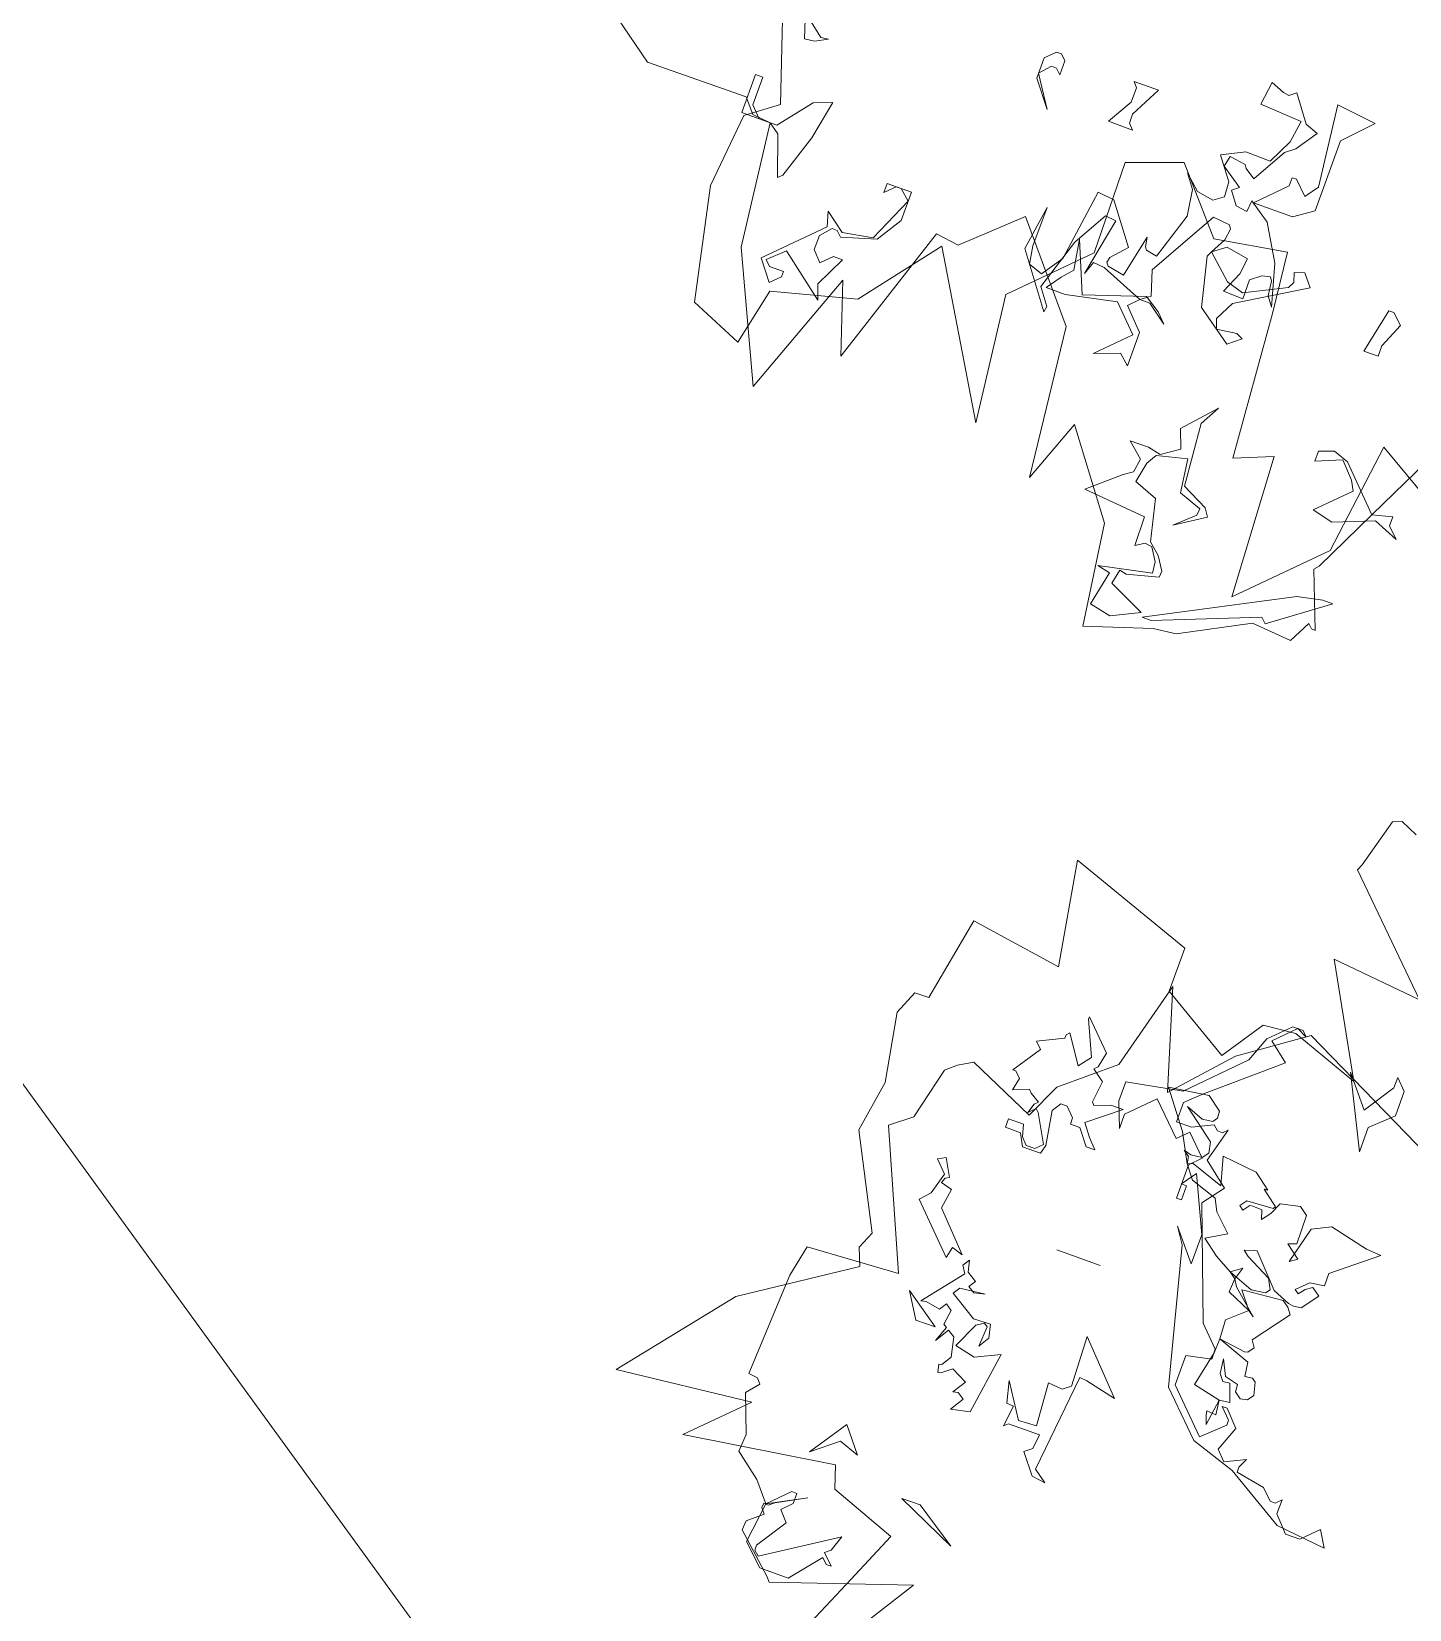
# Model space of a CAD drawing. Header units: metres. Extents: x -71 to 881, y -503 to 661.
# Drawn here: x 210.94 to 216.33, y 539.5 to 545.68 of the extents above; entities that cross this region are included whole.
import ezdxf

# ---------------------------------------------------------------- set-up
doc = ezdxf.new("R2010")
doc.units = ezdxf.units.M
doc.layers.add('04. Pisos', color=8, linetype='Continuous', lineweight=5)
doc.layers.add('ARBRE', color=100, linetype='Continuous', lineweight=13, true_color=0x00ff3f)

# ---------------------------------------------------------------- blocks, each defined once
blk = doc.blocks.new('WMF2', base_point=(0, 0.01))
at = {"color": 251, "lineweight": 0, "true_color": 0x636466}
for points in [[(154.26, -173.69), (175.85, -184.22), (183.13, -179.1), (188.97, -172.64), (192.5, -184.13), (195.26, -173.72), (200.97, -168.92), (202.85, -164.87), (210.8, -168.41), (212.43, -167.44), (213.62, -166.42), (215.13, -160.27), (217.5, -158.38), (210.72, -142.97), (221.5, -142.28), (222.26, -138.6), (222.84, -126.51), (221.75, -126.41), (221.24, -125.83), (222.46, -124.38), (220.76, -119.93), (220.93, -117.85), (217.92, -115.52), (216.01, -113.25), (211.75, -115.52), (215.09, -113.71), (215.69, -113.21), (216.23, -113.25), (216.29, -112.71), (215.78, -112.1), (217.44, -110.7), (217.53, -109.6), (213.13, -105.6), (212.64, -105.02), (197.13, -110.25), (202.88, -101.16)], [(195.1, -48.95), (190.12, -45.33), (178.29, -45.44), (176.89, -43.78), (174.7, -43.59), (173.01, -29.2), (166.39, -14.78), (160.89, -29.58), (158.19, -21.39), (152.68, -38.14), (149.95, -37.75), (143.85, -43.43), (139.57, -38.33), (135.29, -33.25), (133.39, -15.7), (130.63, -23.1), (123.64, -13.73), (121.99, -1.9), (114.39, -4.34), (111.72, -4.67), (103.98, -8.76), (99.27, -8.35), (97.95, -10.89), (97.46, -10.41), (97.02, -10.37), (99.54, -16.88), (99.06, -17.38), (95.41, -24.9), (90.83, -34.32)], [(100.3, -13.3), (97.37, -13.9), (96.16, -13.9), (102.61, -9.16), (103.21, -9.75), (114.9, -5.14), (116, -5.14), (100.3, -13.3), (100.3, -13.3)], [(122.03, -4.59), (121.2, -8.62), (122.72, -8.94), (116.58, -10.22), (116.74, -11.56), (117.68, -13), (118.53, -13.17), (119.53, -12.5), (119.62, -15.95), (127.05, -16.59), (123.52, -19.64), (122.5, -20.31), (122.25, -21.93), (124.05, -23.52), (121.84, -23.52), (120.32, -23.2), (118.31, -24.55), (119.17, -26.74), (115.88, -30.39), (117.14, -28.09), (116.53, -20.76), (113.49, -19.25), (112.89, -18.34), (116.25, -16.14), (114.07, -18.14), (114, -18.92), (116.7, -19.9), (117.23, -23.8), (120.73, -22.94), (121.42, -21.76), (121.9, -19.39), (119.14, -18.3), (118.02, -13.51), (116.67, -12.35), (115.65, -10.82), (115.72, -10.05), (119.34, -9.11), (120.19, -9.29), (120.53, -7.61), (116.29, -5.59), (119.5, -4.04), (122.03, -4.59), (122.03, -4.59)], [(172.36, -209.7), (174.37, -210.56), (175.39, -210.16), (176.98, -204.42), (177.29, -203.7), (165.65, -192.21), (176.34, -193.26), (169.52, -180.97), (177.55, -183.87), (181.35, -183.49), (184.59, -178.67), (192.69, -183.49), (192.69, -188.7), (207.51, -193.95), (205.44, -181.84), (216.23, -183.49), (218.11, -173.58), (219.76, -173.52), (220.92, -170.8), (219.49, -162.84), (220.49, -156.77), (215.08, -146.26), (215.94, -144.26), (215.12, -142.21), (227.2, -134.24), (237.13, -121.84), (221.43, -123.58), (227.53, -117.47), (210.08, -120.09), (209.21, -117.47), (201.41, -114.58), (204.04, -108.47), (206.64, -102.36)], [(177.9, -56.66), (174.32, -45.95), (177.81, -43.34), (178.67, -34.61), (175.87, -21.54), (169.72, -18.91), (168.26, -25.61), (158.55, -28.14), (151.66, -37.02), (141.23, -19.49), (142.97, -34.33), (135.13, -42.17), (135.3, -53.01), (129.01, -55.27), (122.91, -48.29), (114.53, -49.68), (113.77, -42.55), (112.45, -25.61), (108.09, -27.35), (107.21, -10.78), (98.49, -19.49), (96.74, -32.59), (81.64, -23.67)], [(95.41, -24.9), (93.1, -25.5), (93.1, -24.4), (91.88, -23.19), (94.81, -24.4), (99.43, -22.59), (101.87, -23.19), (98.33, -26.72), (98.94, -27.82), (100.65, -29.64), (103.57, -28.43), (103.57, -29.64), (101.87, -30.26), (100.05, -29.64), (95.41, -24.9), (95.41, -24.9)], [(169.87, -28.84), (169.25, -28.23), (167.56, -28.23), (167.56, -27.6), (168.66, -26.5), (170.48, -28.84), (164.64, -34.67), (165.12, -36.39), (162.8, -34.67), (159.28, -35.28), (156.97, -40.52), (158.19, -41.62), (158.8, -41.62), (159.88, -40.52), (159.88, -41.62), (156.97, -41.62), (156.97, -38.21), (158.8, -35.28), (162.8, -34.07), (163.41, -34.67), (164.03, -34.67), (165.12, -33.45), (165.12, -31.75), (164.03, -30.53), (162.8, -31.75), (161.71, -31.75), (163.41, -28.23), (162.8, -26.5), (168.04, -30.53), (169.87, -28.84), (169.87, -28.84)], [(127.86, -39.54), (126.03, -38.33), (124.94, -37.24), (127.24, -38.94), (128.46, -38.94), (129.55, -37.85), (127.24, -35.41), (127.24, -31.39), (128.46, -32.48), (131.38, -31.39), (127.86, -34.91), (130.76, -37.85), (136.62, -36.62), (138.93, -36.62), (137.71, -38.33), (136.62, -39.54), (137.23, -43.08), (134.79, -37.24), (127.86, -39.54), (127.86, -39.54)], [(120.42, -66.45), (119.65, -67.04), (117.45, -64.06), (115.93, -63.49), (117.61, -61.04), (118.69, -60.22), (120.94, -56.22), (122.15, -57.02), (122.44, -57.42), (124.35, -57.69), (124.6, -56.41), (122.13, -54.73), (122.91, -54.15), (121.8, -52.67), (120.44, -52.47), (120.32, -53.77), (117.85, -52.09), (115.45, -48.04), (114.13, -43.19), (114.93, -44.29), (115.11, -45.98), (115.4, -46.38), (116.35, -46.16), (117.52, -45.28), (117.5, -42.97), (119.86, -43.05), (118.8, -45.54), (118.53, -47.44), (121.17, -47.9), (122.64, -46.8), (121.69, -48.6), (121.49, -49.97), (121.78, -50.35), (123.77, -50.57), (128.28, -42.59), (127.38, -39.75), (128.46, -38.94), (133.52, -40.99), (134.82, -41.11), (135.39, -39.6), (134.06, -46.44), (135.36, -46.55), (137.61, -42.55), (139.52, -36.52), (138.12, -34.62), (138.22, -33.95), (142.72, -39.97), (141.89, -45.21), (141.95, -40.55), (141.61, -38.48), (139.96, -37.89), (138.27, -40.36), (137.04, -48.82), (135.07, -48.6), (131.68, -44.07), (133.27, -42.27), (133.42, -41.67), (133.14, -41.28), (131.16, -40.93), (130.09, -45.87), (129.9, -44.79), (129.67, -44.48), (128.38, -44.23), (126.63, -49.66), (127.08, -52.73), (128.25, -54.29), (126.47, -52.71), (124.5, -52.36), (123.39, -53.17), (123.49, -54.92), (125.42, -57.49), (122.86, -58.8), (119.88, -58.72), (118.5, -61.58), (118.12, -64.16), (123.08, -64.47), (122.69, -67.2), (121.11, -66.56), (120.42, -66.45), (120.42, -66.45)], [(122.64, -46.8), (119.8, -44.2), (117.78, -43.62), (113.05, -45.94), (112.69, -46.71), (113.05, -47.75), (111.9, -48.16), (110.76, -46.76), (118.41, -42.1), (119.56, -39.88), (119.15, -38.74), (116.82, -39.05), (116.04, -38.68), (117.45, -37.54), (121.56, -40.46), (122.95, -46.17), (122.64, -46.8), (122.64, -46.8)], [(174.7, -43.59), (178.13, -43.59), (178.13, -48.16), (177.26, -48.16), (177.26, -44.83), (176.02, -43.59), (173.91, -43.59), (170.9, -47.37), (168.8, -48.16), (169.68, -43.59), (171.36, -38.49), (171.81, -38.05), (173.47, -42.7), (174.7, -43.59), (174.7, -43.59)], [(99.65, -46.23), (100.87, -43.31), (100.87, -42.08), (102.57, -42.08), (101.47, -47.33), (100.87, -47.33), (99.65, -46.23), (99.65, -46.23)], [(113.17, -63.62), (113.17, -55.18), (115.36, -53.65), (120.07, -53.65), (116.91, -56.82), (116.91, -57.81), (116.37, -57.81), (114.82, -56.28), (113.72, -57.81), (114.82, -67.35), (110.12, -66.81), (113.17, -63.62), (113.17, -63.62)], [(174.22, -55.94), (172.57, -54.64), (171.71, -54.74), (173.12, -54.01), (174.29, -53.87), (175.3, -57.08)], [(136.37, -58.45), (136.37, -57.37), (135.76, -56.76), (138.68, -56.76), (136.98, -59.69), (136.98, -61.39), (137.47, -62), (134.54, -62), (136.37, -58.45), (136.37, -58.45)], [(147.98, -61.05), (146.87, -62.15), (146.26, -62.15), (145.66, -61.53), (145.66, -59.83), (146.26, -60.44), (146.87, -60.44), (147.98, -59.23), (145.66, -55.68), (147.98, -58.61), (147.98, -61.05), (147.98, -61.05)], [(216.62, -108.51), (216.01, -113.25), (213.7, -115.58), (213.1, -115.58), (213.1, -114.35), (214.19, -113.25), (213.1, -112.03), (215.41, -108.51), (215.41, -107.9), (214.8, -107.41), (206.64, -112.66), (207.25, -110.82), (207.86, -110.33), (206.64, -109.11), (207.25, -109.11), (207.86, -109.72), (210.77, -106.2), (214.19, -106.2), (216.62, -108.51), (216.62, -108.51)], [(194.63, -115.87), (201.7, -119.08), (199.51, -119.1), (194.63, -115.87), (194.63, -115.87)], [(208.1, -122), (210.46, -122.83), (213.34, -120.5), (210.43, -124.86), (208.1, -122), (208.1, -122)], [(190.5, -128.76), (189.64, -129.45), (189.46, -131.17), (193.19, -131.13), (193.65, -130.73), (193.32, -133.22), (194.17, -133.3), (194.78, -135.8), (192.24, -131.89), (190.15, -132.02), (190.49, -137.07), (188.78, -136.9), (187.93, -137.58), (188.18, -143.5), (182.86, -137.92), (186.5, -138.74), (187.36, -138.82), (188.57, -127.35), (187.03, -126.24), (188.66, -126.48), (190.5, -128.76), (190.5, -128.76)], [(167.53, -134.78), (172.77, -136.49), (177.52, -141.23), (181.55, -156.93), (182.76, -158.76), (179.84, -155.24), (179.84, -158.76), (182.76, -165.09), (183.97, -163.4), (183.36, -163.4), (183.36, -161.69), (183.97, -161.69), (183.97, -165.71), (182.76, -166.93), (185.07, -169.24), (186.28, -168.03), (189.83, -171.55), (192.73, -168.64), (192.73, -166.93), (193.83, -169.85), (193.83, -172.16), (187.38, -173.37), (181.55, -179.23), (180.45, -182.15), (178.13, -184.47), (176.91, -184.47), (176.31, -183.86), (177.52, -184.47), (179.84, -182.15), (177.52, -180.32), (185.07, -173.85), (186.89, -172.16), (186.89, -169.85), (185.07, -169.85), (182.76, -170.95), (182.15, -170.45), (181.55, -170.45), (181.05, -170.95), (182.15, -166.93), (179.21, -164.61), (181.05, -162.17), (176.31, -149.38), (174, -147.07), (174, -145.86), (176.91, -145.25), (176.91, -141.71), (172.29, -137.1), (169.85, -139.41), (169.85, -140.01), (171.07, -141.23), (170.45, -141.23), (168.76, -139.41), (169.85, -136.49), (168.76, -135.38), (166.44, -136.49), (166.93, -135.38), (166.93, -134.78), (163.52, -134.17), (162.29, -132.95), (161.69, -132.95), (161.08, -133.55), (161.08, -131.86), (159.38, -130.03), (157.67, -130.03), (155.85, -131.86), (154.74, -130.03), (160.6, -130.65), (167.53, -134.78), (167.53, -134.78)], [(198.96, -132.02), (199.76, -132.54), (200.36, -132.4), (199.38, -133.95), (201.26, -134.85), (202.39, -133.98), (202.72, -133.9), (202.93, -134.84), (202.59, -134.91), (201.88, -136.06), (202.37, -138.31), (203.19, -138.84), (204.17, -137.22), (203.51, -139.04), (203.93, -139.29), (203.69, -141.03), (204.43, -141.55), (204.96, -140.74), (206.69, -141.04), (207.29, -140.91), (203.63, -145.45), (204.17, -146.3), (203.66, -147.12), (203.34, -145.79), (202.2, -145.06), (202.72, -144.26), (201.92, -143.8), (200.66, -144.08), (203.6, -143.77), (204.12, -142.96), (200.96, -141), (198.96, -141.1), (198.59, -139.51), (199.36, -138.28), (199.2, -140.69), (199.61, -140.96), (200.47, -140.41), (201.83, -137.47), (199.42, -136.95), (196.65, -138.27), (197.74, -130.97), (199.93, -130.47), (198.96, -132.02), (198.96, -132.02)], [(172.09, -138.69), (172.45, -139.76), (172.53, -140.18), (171.42, -140.08), (171.62, -141.79), (170.39, -141.96), (171.14, -144.02), (171.94, -143.9), (172.54, -144.66), (172.74, -146.37), (171.85, -144.55), (170.26, -144.14), (170.19, -143.29), (169.43, -142.72), (168.61, -142.9), (168.09, -143.61), (168.48, -145.07), (168.92, -145.41), (169.79, -145.28), (170.04, -146.94), (173.91, -148.36), (170.8, -147.91), (170.41, -148.01), (169.9, -148.71), (170.41, -149.48), (167.33, -153.6), (167.88, -154.33), (168.63, -154.89), (173.09, -154.46), (173.45, -154.42), (171.93, -152.49), (171.21, -151.97), (174.13, -154.55), (174.64, -155.32), (175.4, -155.88), (172.47, -154.78), (170.8, -155.02), (170.42, -155.53), (171.04, -156.68), (174.04, -158.22), (174.74, -158.74), (173.33, -159.18), (169.98, -155.59), (167.94, -154.77), (167.31, -154.68), (166.44, -154.8), (165.01, -156.7), (165.95, -157.41), (166.73, -156.9), (167.3, -156.16), (167.79, -156.52), (166.47, -157.79), (164.8, -158.03), (164.79, -159.51), (159.94, -163.43), (161.71, -163.57), (166.28, -164.6), (168.39, -163.57), (169.49, -159.28), (168.67, -159.85), (170.32, -161.09), (169.36, -161.46), (169.4, -164.84), (170.39, -165.59), (172.66, -165.09), (173.31, -163.69), (174.06, -162.7), (174.38, -163.72), (175.5, -163.78), (175.85, -163.73), (176.42, -162.98), (176.92, -163.36), (176.35, -164.1), (173.23, -164.33), (173.04, -164.58), (174.93, -166.01), (174.5, -166.07), (176.45, -167.55), (180.59, -167.98), (179.68, -164.7), (183.52, -166.03), (184.12, -165.76), (184.28, -166.58), (184.98, -167.12), (184.09, -166.85), (182.78, -167.03), (182.25, -167.74), (182.48, -169.01), (186.32, -171.88), (184.25, -171.11), (183.02, -171.28), (182.66, -171.8), (182.73, -172.63), (184.43, -173.9), (189.08, -173.24), (185.87, -169.02), (184.12, -165.76), (182.95, -164.22), (179.83, -163.17), (179.13, -161.78), (177.11, -159.84), (179.39, -158.51), (177.45, -157.05), (175.4, -155.88), (174.19, -156.77), (174.64, -155.32), (174.73, -153.72), (171.93, -152.49), (174.04, -150.58), (173.91, -148.36), (173.97, -146.62), (174.86, -142.5), (171.62, -141.79), (172.09, -138.69), (172.09, -138.69)], [(208.87, -141.57), (204.74, -138.66), (207.06, -138.66), (208.87, -141.57), (208.87, -141.57)], [(208.96, -155.15), (209.4, -154.92), (209.63, -154.33), (208.3, -153.97), (208.67, -151.63), (204.64, -147.41), (205.96, -147.79), (206.24, -146.5), (211.37, -151.69), (210.33, -152.81), (209.63, -155.34), (210.96, -156.71), (210.11, -157.18), (208.96, -155.15), (208.96, -155.15)], [(189.52, -151.57), (194.75, -151.57), (189.52, -151.57), (189.52, -151.57)], [(203.13, -162.67), (204.93, -162.67), (204.93, -163.71), (203.13, -163.71), (202.75, -162.29), (202.01, -161.54), (200.96, -161.54), (200.21, -162.29), (202.01, -165.5), (202.37, -165.88), (203.13, -165.12), (202.75, -166.25), (202.37, -166.64), (203.5, -167.31), (203.82, -167.68), (205.6, -166.93), (205.31, -168.42), (205.98, -169.09), (206.34, -169.09), (204.18, -172.31), (204.93, -173.05), (202.01, -174.48), (202.01, -174.86), (201.7, -175.24), (199.54, -172.01), (198.43, -173.43), (200.21, -177.4), (200.21, -177.69), (197, -174.48), (197.38, -172.69), (197.76, -172.31), (196.33, -171.27), (196.63, -168.73), (196.33, -168.42), (194.53, -169.09), (193.04, -169.09), (196.63, -166.25), (195.57, -164.83), (194.53, -163.71), (195.57, -163.71), (197, -165.5), (198.12, -165.5), (198.12, -166.25), (199.17, -167.31), (199.92, -167.31), (200.59, -166.25), (199.92, -162.29), (200.21, -161.25), (202.37, -161.25), (203.13, -162.67), (203.13, -162.67)], [(167.3, -178.31), (164.99, -181.83), (164.99, -183.07), (163.76, -181.83), (163.76, -178.92), (166.2, -176.6), (166.2, -173.68), (170.22, -181.83), (167.3, -178.31), (167.3, -178.31)]]:
    blk.add_lwpolyline(points, dxfattribs=at)

msp = doc.modelspace()

# ---------------------------------------------------------------- linework, layer by layer
at = {"layer": '04. Pisos'}
msp.add_lwpolyline([(237.4542, 504.9708), (202.8346, 552.6685)], dxfattribs=at)

# ---------------------------------------------------------------- block references
at = {"layer": 'ARBRE', "color": 251, "lineweight": 5, "true_color": 0x636466, "xscale": 0.03451886634015593, "yscale": 0.03451886634015593, "zscale": 0.03451886634015593, "rotation": 160.1685466476646}
for p in [(218.9896, 541.8572), (219.4975, 533.7028)]:
    msp.add_blockref('WMF2', p, dxfattribs=at)

doc.saveas('drawing.dxf')
